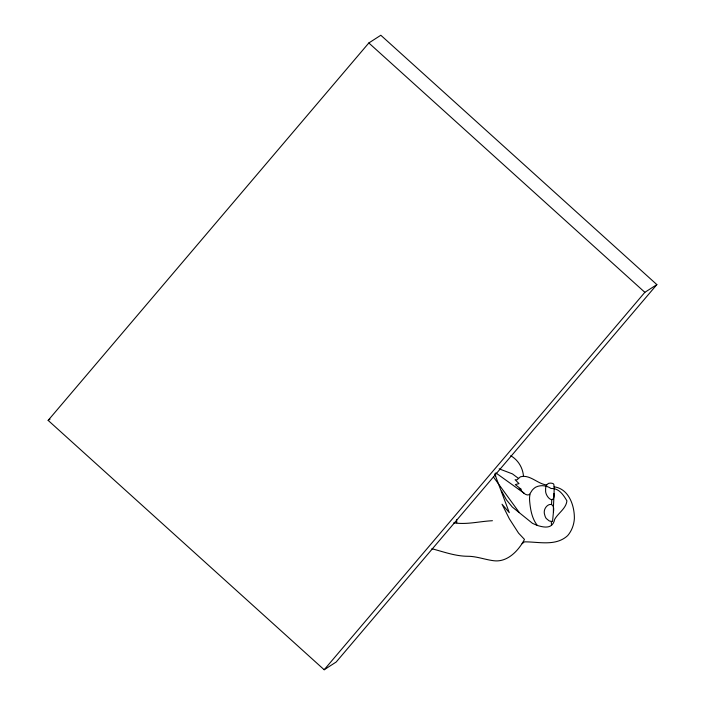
<?xml version="1.0" encoding="UTF-8"?>
<svg xmlns="http://www.w3.org/2000/svg" width="705" height="705" viewBox="0 0 705 705"><rect width="100%" height="100%" fill="white"/><g stroke="black" fill="none" stroke-linecap="round" stroke-linejoin="round"><path stroke-width="1.06" d="M553.425 512.183L552.526 521.533L549.283 520.969L546.252 518.501A7.314 4.574 83.1 0 1 544.762 515.073C541.343 505.749 555.813 498.135 553.425 512.183C553.187 503.062 554.65 493.861 553.91 484.758C553.672 483.26 551.786 483.295 550.605 483.101C546.816 482.608 545.212 487.023 545.626 490.125C544.85 496.628 554.905 505.934 553.954 493.456M529.993 494.214L529.57 497.307A22.252 13.915 83.1 0 0 529.799 502.586C530.609 510.64 532.222 518.88 537.325 525.437C544.842 527.772 552.702 528.953 554.703 519.303C558.254 512.932 566.089 508.613 566.917 500.858C563.462 494.98 558.889 487.948 551.054 488.503C546.613 485.41 540.629 484.714 535.756 487.137A29.134 18.215 83.1 0 0 532.24 490.151L529.349 494.69C524.917 496.285 522.361 490.83 519.144 488.9L521.268 489.358L515.32 484.582L519.012 483.612L515.091 479.726L516.976 479.867L520.396 476.818C529.993 474.165 537.474 483.912 546.657 484.987M551.557 504.331L551.777 499.942M48.143 420.392L368.83 42.97L380.823 35.25L656.857 284.608L336.17 662.03L324.177 669.75L48.143 420.392L49.993 419.202M324.177 669.75L644.855 292.328L656.857 284.608M522.105 543.696L524.441 541.854C538.832 541.74 555.769 546.56 567.657 535.624C571.702 530.953 573.949 524.846 574.363 518.713C574.628 505.758 568.9 488.715 554.112 486.829M453.791 522.828C467.027 524.828 479.374 521.347 492.434 520.722M499.14 468.843L512.412 473.883L518.554 478.466M431.892 548.737C443.595 551.821 455.218 556.166 467.459 556.271C476.474 556.21 484.996 559.682 493.958 560.757C507.582 562.423 518.677 550.482 524.476 539.404L518.563 533.13L509.407 518.906L502.039 504.234L509.301 512.667L494.839 474.218M537.325 525.437L532.513 523.366L512.271 507.01L506.366 499.748L501.608 491.041M510.711 455.747C518.06 459.872 522.784 467.697 523.454 476.025M495.897 472.94L524.353 493.412M368.83 42.97L644.855 292.328M493.447 476.994L519.338 512.597M495.174 473.275L495.694 476.201M456.602 519.717L456.778 522.775M551.31 521.63L551.504 525.172"/></g></svg>
